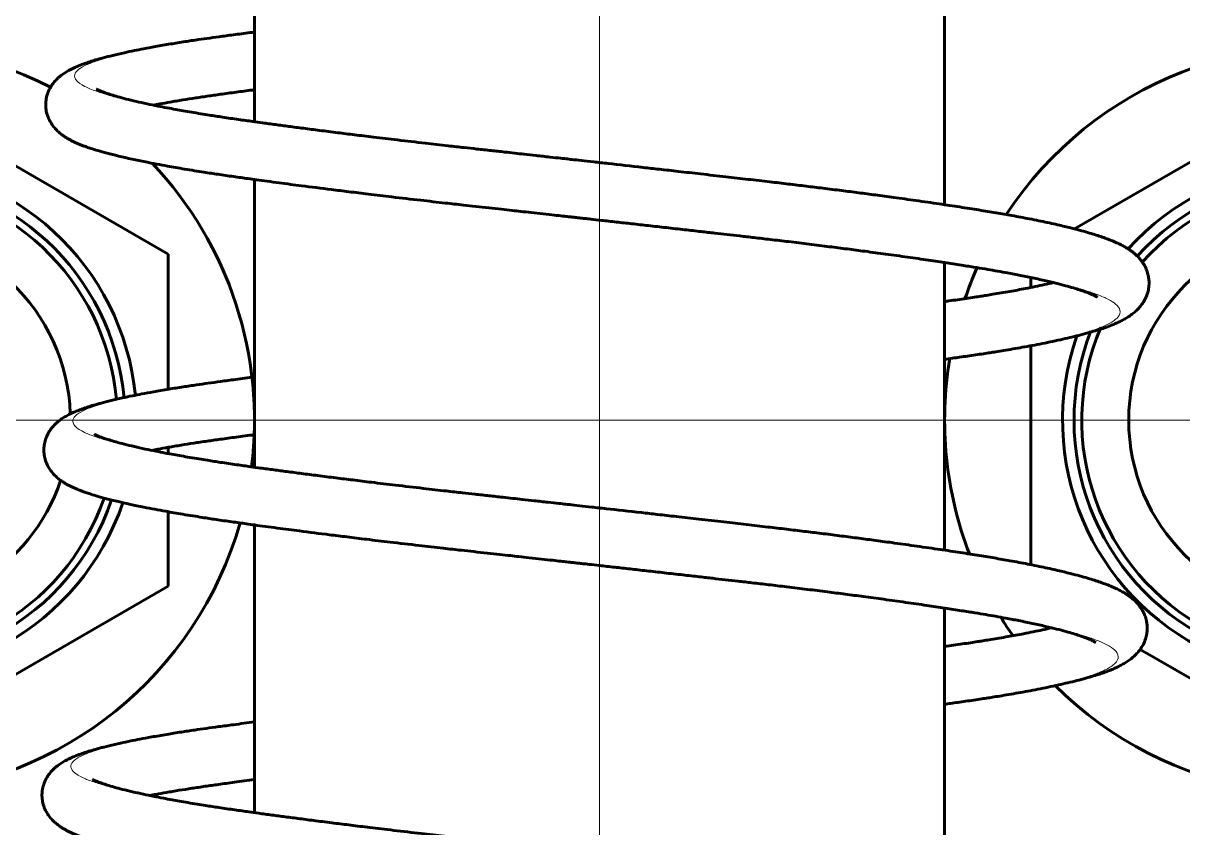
# Model space of a CAD drawing. Header units: millimetres. Extents: x 0 to 594, y 0 to 420.
# Drawn here: x 463.962 to 464.768, y 88.079 to 88.638 of the extents above; entities that cross this region are included whole.
import ezdxf

# ---------------------------------------------------------------- set-up
doc = ezdxf.new("R2010")
doc.units = ezdxf.units.MM
for name, pattern in [('K5LT_AXLED', [19.5, 15, -1.5, 1.5, -1.5]), ('K5LT_BASIC', [0]), ('K5LT_THIN', [0])]:
    doc.linetypes.add(name, pattern=pattern)
doc.layers.add('Системный слой', color=7, linetype='Continuous')

# ---------------------------------------------------------------- blocks, each defined once
blk = doc.blocks.new('U638')
at = {"layer": 'Системный слой', "color": 30, "linetype": 'K5LT_AXLED', "lineweight": 18, "true_color": 0xff8000}
blk.add_line((463.8626, 88.36238), (466.1226, 88.36238), dxfattribs=at)
blk = doc.blocks.new('U639')
at = {"layer": 'Системный слой', "color": 30, "linetype": 'K5LT_AXLED', "lineweight": 18, "true_color": 0xff8000}
blk.add_line((464.8626, 88.36238), (462.6026, 88.36238), dxfattribs=at)
blk = doc.blocks.new('U643')
at = {"layer": 'Системный слой', "color": 30, "linetype": 'K5LT_AXLED', "lineweight": 18, "true_color": 0xff8000}
blk.add_line((463.8626, 88.36238), (466.0746, 88.36238), dxfattribs=at)
blk = doc.blocks.new('U644')
at = {"layer": 'Системный слой', "color": 30, "linetype": 'K5LT_AXLED', "lineweight": 18, "true_color": 0xff8000}
blk.add_line((464.8626, 88.36238), (462.6506, 88.36238), dxfattribs=at)
blk = doc.blocks.new('U642')
at = {"layer": 'Системный слой', "color": 30, "linetype": 'K5LT_AXLED', "lineweight": 18, "true_color": 0xff8000}
blk.add_line((464.3626, 85.67578), (464.3626, 96.27578), dxfattribs=at)
at = {"layer": 'Системный слой', "color": 5, "linetype": 'K5LT_BASIC', "lineweight": 60, "true_color": 0x0000ff}
for p, q in [((464.1226, 88.76987), (464.1226, 88.56987)), ((464.6026, 88.71214), (464.6026, 88.51218)), ((464.1226, 88.5297), (464.1226, 88.3297)), ((464.6026, 88.47195), (464.6026, 88.27199)), ((464.1226, 88.28953), (464.1226, 88.08952)), ((464.6026, 88.23176), (464.6026, 88.03181))]:
    blk.add_line(p, q, dxfattribs=at)
for centre, start, end in [((463.8626, 88.36238), 1.89442, 180), ((464.8626, 88.36238), 0, 180), ((463.8626, 88.36238), 180, 341.52544), ((464.8626, 88.36238), 180, 0)]:
    blk.add_arc(centre, 0.132, start, end, dxfattribs=at)
for points, knots in [([(464.34299, 88.50365), (464.34288, 88.50366), (464.34158, 88.5038), (464.33727, 88.50428), (464.32906, 88.50519), (464.31846, 88.50636), (464.30813, 88.5075), (464.30124, 88.50826), (464.29386, 88.50907), (464.28538, 88.51), (464.27665, 88.51096), (464.26657, 88.51207), (464.25386, 88.51349), (464.23717, 88.51539), (464.21925, 88.51747), (464.20254, 88.51947), (464.18851, 88.52117), (464.17293, 88.5231), (464.15959, 88.5248), (464.14753, 88.52637), (464.13951, 88.52742), (464.13153, 88.52849), (464.1243, 88.52947), (464.11823, 88.5303), (464.1129, 88.53104), (464.10773, 88.53177), (464.10242, 88.53254), (464.09732, 88.53329), (464.0924, 88.53403), (464.08701, 88.53486), (464.08079, 88.53585), (464.07416, 88.53694), (464.06782, 88.53802), (464.06128, 88.53918), (464.05422, 88.54048), (464.04593, 88.5421), (464.03313, 88.54477), (464.02213, 88.54744), (464.0137, 88.5498), (464.00918, 88.5512), (464.00587, 88.55231), (464.00333, 88.55323), (464.00102, 88.55414), (463.99889, 88.55504), (463.99683, 88.55598), (463.99488, 88.55696), (463.99289, 88.55805), (463.99095, 88.55924), (463.98884, 88.56069), (463.98667, 88.56242), (463.98441, 88.56458), (463.98229, 88.5671), (463.98023, 88.57028), (463.97859, 88.57399), (463.9776, 88.57806), (463.97733, 88.58211), (463.97774, 88.58614), (463.9789, 88.59025), (463.98075, 88.59401), (463.98291, 88.59705), (463.98493, 88.59927), (463.98671, 88.60091), (463.98828, 88.60218), (463.98972, 88.60322), (463.99115, 88.60416), (463.99259, 88.60503), (463.99408, 88.60586), (463.99577, 88.60672), (463.99785, 88.60771), (464.0006, 88.60887), (464.00402, 88.61017), (464.00783, 88.61148), (464.01211, 88.61281), (464.0172, 88.61426), (464.02379, 88.61596), (464.03119, 88.61767), (464.03853, 88.61923), (464.04566, 88.62064), (464.05382, 88.62216), (464.06337, 88.62381), (464.07352, 88.62543), (464.08281, 88.62684), (464.09158, 88.62809), (464.10056, 88.62933), (464.11094, 88.63072), (464.11855, 88.63171), (464.1226, 88.63222)], [0, 0, 0, 0, 0.276892, 0.519236, 0.75366, 1.272728, 1.480287, 1.655617, 1.889522, 2.175602, 2.491812, 2.788129, 3.229108, 3.812688, 4.514106, 5.093731, 5.591453, 6.053899, 6.868704, 7.167731, 7.488215, 7.826299, 8.150655, 8.432692, 8.684745, 8.978702, 9.32991, 9.700116, 10.029853, 10.375465, 10.825492, 11.312753, 11.765555, 12.212036, 12.84556, 13.575655, 14.570235, 16.953294, 18.106024, 19.165825, 19.958713, 20.708926, 21.476141, 22.410823, 23.371863, 24.49365, 25.63602, 27.049309, 28.594986, 30.712801, 33.072279, 35.857658, 38.703528, 42.414963, 45.81025, 48.825897, 51.872929, 55.412514, 59.264526, 62.351085, 64.7595, 66.6699, 68.074137, 69.344721, 70.481651, 71.536774, 72.552569, 73.523423, 74.657132, 75.905951, 77.166597, 78.263964, 79.122814, 80.058008, 81.01893, 81.933698, 82.596345, 83.141159, 83.757025, 84.437425, 84.992049, 85.441589, 85.79126, 86.154338, 86.556286, 87, 87, 87, 87]), ([(464.01277, 88.5926), (464.01279, 88.59259), (464.01285, 88.59255), (464.01309, 88.5924), (464.0135, 88.59218), (464.01403, 88.59191), (464.01473, 88.59158), (464.01572, 88.59114), (464.01718, 88.59056), (464.01943, 88.58974), (464.02274, 88.58865), (464.02738, 88.58728), (464.0332, 88.58572), (464.04, 88.58407), (464.04739, 88.58243), (464.05464, 88.58093), (464.06139, 88.57962), (464.06736, 88.57851), (464.0731, 88.57748), (464.07896, 88.57648), (464.08507, 88.57546), (464.09078, 88.57455), (464.09579, 88.57376), (464.10062, 88.57303), (464.10573, 88.57226), (464.11111, 88.57148), (464.11625, 88.57076), (464.12175, 88.56999), (464.12859, 88.56904), (464.13707, 88.56789), (464.14673, 88.56659), (464.15695, 88.56525), (464.16821, 88.5638), (464.18, 88.56231), (464.19248, 88.56076), (464.20632, 88.55908), (464.22275, 88.55711), (464.24018, 88.55508), (464.25578, 88.55331), (464.26772, 88.55197), (464.27759, 88.55088), (464.28679, 88.54988), (464.29558, 88.54891), (464.30328, 88.54806), (464.31071, 88.54724), (464.31914, 88.54631), (464.32807, 88.54533), (464.33557, 88.54449), (464.34025, 88.54397), (464.34257, 88.54372), (464.34313, 88.54365), (464.3432, 88.54365)], [0, 0, 0, 0, 1.729711, 3.866553, 5.757729, 7.40324, 9.136388, 10.7836, 12.612725, 14.589582, 16.814979, 18.987575, 21.105383, 23.154017, 25.001913, 26.582346, 27.810139, 28.850347, 29.660054, 30.534421, 31.436997, 32.241011, 32.89265, 33.519447, 34.270429, 34.971614, 35.531924, 36.00443, 36.632842, 37.402374, 38.121286, 38.906006, 39.761634, 40.71183, 41.56704, 42.488999, 43.624634, 44.920198, 45.968222, 46.714438, 47.296706, 47.941768, 48.520077, 48.940167, 49.30999, 49.77229, 50.34203, 50.878904, 51.342869, 51.696226, 52, 52, 52, 52]), ([(464.1226, 88.59211), (464.11873, 88.59161), (464.11097, 88.59059), (464.10036, 88.58914), (464.09044, 88.58774), (464.08124, 88.58637), (464.07219, 88.58493), (464.06393, 88.58354), (464.05737, 88.58236), (464.05377, 88.58167), (464.05237, 88.5814)], [0, 0, 0, 0, 1.256062, 2.565615, 3.745914, 5.08825, 6.554361, 8.269516, 9.900518, 11, 11, 11, 11]), ([(464.3432, 88.54365), (464.34493, 88.54345), (464.34927, 88.54297), (464.35814, 88.54199), (464.37195, 88.54044), (464.38795, 88.53865), (464.40483, 88.53676), (464.41817, 88.53525), (464.43367, 88.5335), (464.44991, 88.53166), (464.46595, 88.52983), (464.48044, 88.52817), (464.49391, 88.52658), (464.50629, 88.52509), (464.51853, 88.52358), (464.53064, 88.52206), (464.54268, 88.52051), (464.55478, 88.51891), (464.56813, 88.51711), (464.58314, 88.51502), (464.5986, 88.51279), (464.61327, 88.51058), (464.62645, 88.50852), (464.63851, 88.50656), (464.65038, 88.50449), (464.66259, 88.5022), (464.67461, 88.49973), (464.68495, 88.49739), (464.69309, 88.49537), (464.69949, 88.49364), (464.70473, 88.49211), (464.70931, 88.49066), (464.71358, 88.48921), (464.71768, 88.48767), (464.72143, 88.4861), (464.72473, 88.48457), (464.72741, 88.48316), (464.72968, 88.48182), (464.73163, 88.48053), (464.73352, 88.47914), (464.73544, 88.47754), (464.73747, 88.47556), (464.73961, 88.47304), (464.7416, 88.47001), (464.74321, 88.46656), (464.74421, 88.46318), (464.74467, 88.46017), (464.74478, 88.45742), (464.74457, 88.45441), (464.74385, 88.45091), (464.74244, 88.44719), (464.74051, 88.44381), (464.73834, 88.44099), (464.73606, 88.43862), (464.73364, 88.43654), (464.73104, 88.43466), (464.7283, 88.43296), (464.72557, 88.43149), (464.72266, 88.43009), (464.71961, 88.42877), (464.71621, 88.42746), (464.71273, 88.42624), (464.70863, 88.42491), (464.70363, 88.42341), (464.69776, 88.42181), (464.69146, 88.42023), (464.68485, 88.41868), (464.67799, 88.41719), (464.67087, 88.41573), (464.66385, 88.41437), (464.65694, 88.4131), (464.65021, 88.41192), (464.644, 88.41087), (464.63864, 88.41), (464.63399, 88.40926), (464.62936, 88.40855), (464.62427, 88.40778), (464.61881, 88.40698), (464.61343, 88.40621), (464.60811, 88.40547), (464.60447, 88.40497), (464.6026, 88.40472)], [0, 0, 0, 0, 0.401419, 0.751415, 1.090643, 1.787816, 2.084056, 2.441177, 2.864452, 3.351253, 3.792238, 4.226198, 4.613634, 4.998609, 5.378279, 5.808036, 6.21806, 6.608817, 7.039403, 7.566473, 8.14241, 8.674358, 9.211755, 9.734289, 10.260234, 10.917384, 11.719901, 12.56974, 13.347824, 14.088865, 14.864695, 15.633441, 16.499712, 17.532102, 18.764158, 20.096143, 21.567079, 22.875168, 24.244686, 25.596924, 27.237948, 29.256622, 31.642885, 34.580315, 37.543607, 40.350874, 42.531106, 44.321048, 46.327261, 49.070477, 52.21569, 55.239511, 57.842658, 60.093096, 62.233627, 64.205747, 65.90902, 67.384361, 68.553147, 69.82117, 70.794004, 71.656511, 72.483349, 73.392465, 74.321864, 75.158942, 75.91445, 76.682739, 77.368303, 77.980733, 78.511201, 78.982324, 79.432073, 79.797582, 80.085173, 80.402221, 80.783753, 81.155374, 81.473514, 81.738648, 82, 82, 82, 82]), ([(464.70871, 88.4479), (464.70869, 88.44791), (464.70863, 88.44796), (464.70847, 88.44806), (464.70818, 88.44824), (464.70775, 88.44848), (464.70705, 88.44885), (464.7059, 88.44941), (464.70401, 88.45024), (464.70135, 88.45129), (464.69782, 88.45255), (464.69359, 88.45391), (464.68841, 88.45543), (464.68212, 88.45711), (464.67449, 88.45898), (464.66568, 88.46094), (464.65624, 88.46288), (464.64747, 88.46456), (464.6397, 88.46596), (464.6325, 88.46721), (464.62464, 88.4685), (464.61521, 88.47001), (464.60401, 88.47175), (464.59098, 88.47369), (464.57675, 88.47575), (464.56195, 88.47781), (464.54789, 88.47971), (464.53488, 88.48141), (464.52205, 88.48305), (464.50865, 88.48472), (464.49495, 88.48639), (464.48192, 88.48794), (464.47052, 88.48926), (464.46043, 88.49041), (464.45132, 88.49145), (464.44233, 88.49248), (464.43264, 88.49358), (464.42154, 88.49484), (464.40948, 88.4962), (464.39719, 88.49759), (464.3852, 88.49893), (464.37391, 88.5002), (464.36398, 88.50131), (464.35657, 88.50214), (464.35246, 88.50259), (464.35059, 88.5028), (464.3494, 88.50293), (464.34816, 88.50307), (464.34655, 88.50325), (464.34473, 88.50345), (464.34343, 88.5036), (464.34304, 88.50364), (464.34299, 88.50365)], [0, 0, 0, 0, 1.423817, 3.397379, 5.2572, 7.110616, 8.963373, 11.190438, 13.63338, 16.239711, 18.446701, 20.481462, 22.369942, 24.180412, 25.888471, 27.547128, 28.95413, 30.069993, 30.85767, 31.557969, 32.285119, 33.123774, 34.097176, 35.106528, 36.236029, 37.375156, 38.435733, 39.360472, 40.272653, 41.271224, 42.226335, 43.031391, 43.733214, 44.323803, 44.876059, 45.393757, 45.988168, 46.692373, 47.447061, 48.128049, 48.715518, 49.282109, 49.898346, 50.450544, 50.916916, 51.258439, 51.53765, 51.767378, 52.066066, 52.384889, 52.72959, 53, 53, 53, 53]), ([(464.6026, 88.44488), (464.60359, 88.44502), (464.60673, 88.44546), (464.61191, 88.44619), (464.61772, 88.44703), (464.62299, 88.44782), (464.6275, 88.44852), (464.63173, 88.44919), (464.63645, 88.44995), (464.64202, 88.45088), (464.64784, 88.45189), (464.65356, 88.45293), (464.65954, 88.45405), (464.66583, 88.4553), (464.67233, 88.45666), (464.67635, 88.45756), (464.67834, 88.45803)], [0, 0, 0, 0, 0.412334, 1.33836, 2.415607, 3.532911, 4.471317, 5.225766, 6.167686, 7.343828, 8.601658, 9.787867, 11.100898, 12.886672, 14.833767, 17, 17, 17, 17]), ([(464.34169, 88.26365), (464.34158, 88.26367), (464.34029, 88.26381), (464.33597, 88.26429), (464.32777, 88.2652), (464.31717, 88.26637), (464.30683, 88.26751), (464.29995, 88.26827), (464.29256, 88.26908), (464.28409, 88.27001), (464.27535, 88.27096), (464.26528, 88.27207), (464.25257, 88.27349), (464.23587, 88.27539), (464.21796, 88.27748), (464.20124, 88.27947), (464.18721, 88.28118), (464.17164, 88.28311), (464.1583, 88.2848), (464.14624, 88.28637), (464.13821, 88.28743), (464.13023, 88.28849), (464.12301, 88.28948), (464.11694, 88.29031), (464.11161, 88.29105), (464.10643, 88.29178), (464.10113, 88.29254), (464.09603, 88.2933), (464.0911, 88.29404), (464.08572, 88.29487), (464.0795, 88.29586), (464.07287, 88.29695), (464.06653, 88.29803), (464.05999, 88.29919), (464.05293, 88.30049), (464.04464, 88.3021), (464.03184, 88.30478), (464.02083, 88.30744), (464.0124, 88.30981), (464.00788, 88.31121), (464.00458, 88.31231), (464.00204, 88.31324), (463.99972, 88.31414), (463.9976, 88.31504), (463.99553, 88.31599), (463.99359, 88.31697), (463.9916, 88.31806), (463.98965, 88.31925), (463.98755, 88.32069), (463.98538, 88.32243), (463.98311, 88.32458), (463.98099, 88.3271), (463.97894, 88.33028), (463.97729, 88.33399), (463.9763, 88.33807), (463.97604, 88.34212), (463.97645, 88.34615), (463.97761, 88.35026), (463.97946, 88.35402), (463.98162, 88.35705), (463.98364, 88.35928), (463.98541, 88.36091), (463.98699, 88.36218), (463.98842, 88.36322), (463.98985, 88.36417), (463.9913, 88.36504), (463.99279, 88.36587), (463.99447, 88.36673), (463.99656, 88.36771), (463.99931, 88.36888), (464.00272, 88.37018), (464.00654, 88.37148), (464.01082, 88.37282), (464.0159, 88.37426), (464.02249, 88.37596), (464.02989, 88.37768), (464.03724, 88.37924), (464.04436, 88.38065), (464.05252, 88.38216), (464.06207, 88.38381), (464.07222, 88.38544), (464.08151, 88.38684), (464.09028, 88.3881), (464.09926, 88.38933), (464.11005, 88.39078), (464.11811, 88.39182), (464.1226, 88.3924)], [0, 0, 0, 0, 0.276743, 0.518955, 0.753252, 1.272038, 1.479484, 1.654719, 1.888498, 2.174426, 2.490465, 2.786621, 3.227354, 3.810611, 4.511643, 5.090953, 5.588405, 6.0506, 6.864961, 7.163825, 7.484135, 7.822036, 8.146215, 8.428097, 8.680013, 8.973812, 9.324831, 9.694834, 10.024389, 10.369809, 10.81959, 11.306583, 11.759138, 12.20538, 12.838566, 13.56827, 14.562302, 16.944049, 18.096153, 19.155379, 19.947837, 20.697641, 21.464439, 22.398613, 23.359133, 24.48031, 25.62206, 27.03458, 28.579417, 30.696081, 33.054277, 35.838142, 38.682467, 42.391891, 45.785338, 48.799349, 51.844705, 55.382345, 59.232241, 62.31712, 64.724225, 66.633584, 68.037052, 69.306932, 70.443225, 71.497768, 72.51302, 73.483365, 74.616455, 75.864475, 77.124311, 78.220966, 79.079341, 80.014222, 80.974724, 81.889101, 82.551297, 83.095802, 83.711317, 84.391297, 84.9456, 85.394892, 85.744403, 86.107306, 86.509048, 87, 87, 87, 87]), ([(464.01148, 88.35261), (464.01149, 88.3526), (464.01156, 88.35255), (464.0118, 88.35241), (464.0122, 88.35219), (464.01274, 88.35191), (464.01343, 88.35159), (464.01443, 88.35115), (464.01588, 88.35057), (464.01813, 88.34975), (464.02144, 88.34866), (464.02608, 88.34729), (464.0319, 88.34573), (464.03871, 88.34408), (464.0461, 88.34243), (464.05335, 88.34094), (464.0601, 88.33962), (464.06606, 88.33852), (464.07181, 88.33749), (464.07766, 88.33648), (464.08378, 88.33547), (464.08948, 88.33455), (464.09449, 88.33377), (464.09933, 88.33303), (464.10444, 88.33227), (464.10982, 88.33149), (464.11496, 88.33076), (464.12045, 88.32999), (464.1273, 88.32905), (464.13578, 88.32789), (464.14544, 88.3266), (464.15565, 88.32526), (464.16691, 88.32381), (464.17871, 88.32232), (464.19119, 88.32077), (464.20502, 88.31908), (464.22145, 88.31712), (464.23889, 88.31509), (464.25448, 88.31332), (464.26643, 88.31198), (464.27629, 88.31089), (464.2855, 88.30988), (464.29428, 88.30892), (464.30199, 88.30807), (464.30941, 88.30725), (464.31785, 88.30632), (464.32677, 88.30533), (464.33427, 88.3045), (464.33896, 88.30398), (464.34127, 88.30372), (464.34183, 88.30366), (464.34191, 88.30365)], [0, 0, 0, 0, 1.729712, 3.866554, 5.757731, 7.403242, 9.13639, 10.783601, 12.612728, 14.589585, 16.814982, 18.987578, 21.105385, 23.154019, 25.001915, 26.582348, 27.810141, 28.85035, 29.660057, 30.534424, 31.437, 32.241014, 32.892653, 33.51945, 34.270431, 34.971617, 35.531926, 36.004432, 36.632843, 37.402375, 38.121288, 38.906008, 39.761638, 40.711835, 41.567045, 42.489004, 43.624639, 44.920203, 45.968228, 46.714444, 47.296712, 47.941774, 48.520084, 48.940173, 49.309996, 49.772297, 50.342036, 50.878911, 51.342875, 51.696231, 52, 52, 52, 52]), ([(464.1226, 88.35229), (464.11829, 88.35173), (464.11008, 88.35065), (464.09906, 88.34914), (464.08915, 88.34775), (464.07994, 88.34637), (464.0709, 88.34494), (464.06264, 88.34354), (464.05608, 88.34236), (464.05247, 88.34168), (464.05108, 88.34141)], [0, 0, 0, 0, 1.37855, 2.671642, 3.837103, 5.162565, 6.610246, 8.30384, 9.914339, 11, 11, 11, 11]), ([(464.34191, 88.30365), (464.34363, 88.30346), (464.34798, 88.30298), (464.35684, 88.30199), (464.37065, 88.30045), (464.38666, 88.29866), (464.40354, 88.29676), (464.41688, 88.29526), (464.43237, 88.29351), (464.44861, 88.29167), (464.46465, 88.28984), (464.47914, 88.28818), (464.49262, 88.28659), (464.50499, 88.2851), (464.51724, 88.28359), (464.52935, 88.28207), (464.54139, 88.28052), (464.55348, 88.27892), (464.56683, 88.27712), (464.58184, 88.27503), (464.5973, 88.27279), (464.61197, 88.27059), (464.62516, 88.26853), (464.63721, 88.26657), (464.64909, 88.26449), (464.6613, 88.2622), (464.67332, 88.25974), (464.68366, 88.2574), (464.69179, 88.25538), (464.69819, 88.25365), (464.70343, 88.25212), (464.70802, 88.25067), (464.71228, 88.24921), (464.71639, 88.24767), (464.72013, 88.24611), (464.72343, 88.24458), (464.72611, 88.24316), (464.72838, 88.24182), (464.73033, 88.24054), (464.73222, 88.23915), (464.73414, 88.23754), (464.73618, 88.23557), (464.73831, 88.23305), (464.74031, 88.23002), (464.74191, 88.22657), (464.74291, 88.22319), (464.74337, 88.22018), (464.74348, 88.21743), (464.74327, 88.21441), (464.74255, 88.21092), (464.74115, 88.2072), (464.73921, 88.20382), (464.73704, 88.201), (464.73476, 88.19863), (464.73234, 88.19655), (464.72974, 88.19467), (464.727, 88.19297), (464.72427, 88.19149), (464.72136, 88.19009), (464.71831, 88.18878), (464.71492, 88.18747), (464.71143, 88.18624), (464.70733, 88.18491), (464.70233, 88.18342), (464.69646, 88.18181), (464.69016, 88.18023), (464.68355, 88.17869), (464.6767, 88.17719), (464.66957, 88.17573), (464.66255, 88.17438), (464.65564, 88.17311), (464.64891, 88.17193), (464.64271, 88.17088), (464.63735, 88.17001), (464.63269, 88.16927), (464.62807, 88.16856), (464.62297, 88.16779), (464.61752, 88.16699), (464.61214, 88.16622), (464.6072, 88.16553), (464.60401, 88.16509), (464.6026, 88.1649)], [0, 0, 0, 0, 0.401717, 0.751972, 1.091451, 1.789141, 2.085601, 2.442987, 2.866576, 3.353737, 3.795049, 4.229331, 4.617054, 5.002314, 5.382266, 5.812342, 6.22267, 6.613717, 7.044622, 7.572082, 8.148446, 8.680788, 9.218583, 9.741506, 10.26784, 10.925477, 11.728589, 12.579058, 13.357719, 14.099309, 14.875714, 15.64503, 16.511944, 17.545099, 18.778068, 20.111041, 21.583067, 22.892125, 24.262659, 25.615899, 27.25814, 29.278311, 31.666342, 34.60595, 37.571439, 40.380787, 42.562635, 44.353904, 46.361604, 49.106854, 52.254398, 55.280461, 57.885537, 60.137644, 62.279761, 64.253343, 65.95788, 67.434314, 68.603967, 69.872929, 70.846485, 71.709631, 72.537082, 73.446872, 74.376959, 75.214658, 75.970727, 76.739585, 77.425657, 78.038541, 78.569403, 79.040875, 79.490957, 79.856737, 80.144541, 80.461824, 80.843639, 81.215536, 81.533911, 81.799242, 82, 82, 82, 82]), ([(464.70742, 88.20791), (464.7074, 88.20792), (464.70734, 88.20796), (464.70717, 88.20807), (464.70689, 88.20824), (464.70646, 88.20849), (464.70576, 88.20886), (464.7046, 88.20941), (464.70272, 88.21024), (464.70005, 88.2113), (464.69652, 88.21255), (464.69229, 88.21391), (464.68712, 88.21543), (464.68083, 88.21712), (464.67319, 88.21898), (464.66438, 88.22095), (464.65495, 88.22289), (464.64617, 88.22456), (464.6384, 88.22597), (464.63121, 88.22721), (464.62334, 88.22851), (464.61392, 88.23002), (464.60271, 88.23175), (464.58968, 88.2337), (464.57546, 88.23575), (464.56066, 88.23782), (464.54659, 88.23971), (464.53358, 88.24142), (464.52075, 88.24306), (464.50736, 88.24473), (464.49366, 88.2464), (464.48063, 88.24794), (464.46923, 88.24927), (464.45913, 88.25042), (464.45003, 88.25146), (464.44104, 88.25248), (464.43135, 88.25359), (464.42025, 88.25484), (464.40819, 88.25621), (464.3959, 88.25759), (464.38391, 88.25894), (464.37261, 88.26021), (464.36269, 88.26132), (464.35528, 88.26214), (464.35117, 88.2626), (464.3493, 88.26281), (464.34811, 88.26294), (464.34687, 88.26308), (464.34526, 88.26326), (464.34344, 88.26346), (464.34214, 88.26361), (464.34174, 88.26365), (464.34169, 88.26365)], [0, 0, 0, 0, 1.423784, 3.39734, 5.257156, 7.110566, 8.963316, 11.190404, 13.633375, 16.239737, 18.446729, 20.481487, 22.369961, 24.180427, 25.888482, 27.547134, 28.954134, 30.069995, 30.85767, 31.557967, 32.285116, 33.123768, 34.097167, 35.106515, 36.236006, 37.375113, 38.435671, 39.360394, 40.272557, 41.27106, 42.226133, 43.031164, 43.733003, 44.323577, 44.875824, 45.393527, 45.987954, 46.692166, 47.446897, 48.127942, 48.715476, 49.28209, 49.898318, 50.450425, 50.916672, 51.258072, 51.53723, 51.766948, 52.065642, 52.384477, 52.729318, 53, 53, 53, 53]), ([(464.6026, 88.20507), (464.60314, 88.20514), (464.60583, 88.20552), (464.61061, 88.20619), (464.61642, 88.20704), (464.62169, 88.20783), (464.6262, 88.20853), (464.63043, 88.20919), (464.63516, 88.20996), (464.64072, 88.21089), (464.64655, 88.2119), (464.65227, 88.21293), (464.65824, 88.21406), (464.66453, 88.2153), (464.67103, 88.21667), (464.67506, 88.21757), (464.67705, 88.21803)], [0, 0, 0, 0, 0.233204, 1.169242, 2.258095, 3.387446, 4.335975, 5.098563, 6.050628, 7.239433, 8.51082, 9.709813, 11.036984, 12.841987, 14.810056, 17, 17, 17, 17]), ([(464.3404, 88.02366), (464.34029, 88.02367), (464.33899, 88.02382), (464.33468, 88.0243), (464.32647, 88.02521), (464.31587, 88.02638), (464.30554, 88.02752), (464.29865, 88.02827), (464.29127, 88.02909), (464.28279, 88.03002), (464.27406, 88.03097), (464.26398, 88.03208), (464.25127, 88.0335), (464.23458, 88.0354), (464.21666, 88.03749), (464.19995, 88.03948), (464.18592, 88.04119), (464.17034, 88.04312), (464.157, 88.04481), (464.14494, 88.04638), (464.13692, 88.04744), (464.12894, 88.0485), (464.12171, 88.04948), (464.11564, 88.05032), (464.11031, 88.05106), (464.10514, 88.05178), (464.09983, 88.05255), (464.09473, 88.0533), (464.08981, 88.05405), (464.08442, 88.05488), (464.0782, 88.05586), (464.07157, 88.05695), (464.06523, 88.05804), (464.05869, 88.05919), (464.05163, 88.0605), (464.04334, 88.06211), (464.03054, 88.06478), (464.01954, 88.06745), (464.01111, 88.06981), (464.00659, 88.07121), (464.00328, 88.07232), (464.00074, 88.07324), (463.99843, 88.07415), (463.9963, 88.07505), (463.99424, 88.076), (463.99229, 88.07697), (463.9903, 88.07807), (463.98836, 88.07925), (463.98625, 88.0807), (463.98408, 88.08243), (463.98182, 88.08459), (463.9797, 88.08711), (463.97764, 88.09029), (463.976, 88.094), (463.97501, 88.09808), (463.97474, 88.10212), (463.97515, 88.10616), (463.97631, 88.11026), (463.97816, 88.11403), (463.98032, 88.11706), (463.98234, 88.11929), (463.98412, 88.12092), (463.98569, 88.12219), (463.98713, 88.12323), (463.98856, 88.12417), (463.99, 88.12505), (463.99149, 88.12587), (463.99318, 88.12674), (463.99526, 88.12772), (463.99801, 88.12889), (464.00143, 88.13019), (464.00524, 88.13149), (464.00953, 88.13283), (464.01461, 88.13427), (464.0212, 88.13597), (464.0286, 88.13769), (464.03595, 88.13924), (464.04307, 88.14065), (464.05123, 88.14217), (464.06079, 88.14382), (464.07093, 88.14545), (464.08023, 88.14685), (464.08899, 88.14811), (464.09798, 88.14934), (464.10916, 88.15084), (464.11767, 88.15194), (464.1226, 88.15257)], [0, 0, 0, 0, 0.276592, 0.518672, 0.752842, 1.271347, 1.478681, 1.65382, 1.88747, 2.173238, 2.489105, 2.7851, 3.225605, 3.808555, 4.509216, 5.088213, 5.585395, 6.047339, 6.861261, 7.159964, 7.4801, 7.817818, 8.141823, 8.423554, 8.675334, 8.968971, 9.319797, 9.689602, 10.018984, 10.364223, 10.813764, 11.300498, 11.75281, 12.198803, 12.831636, 13.560936, 14.554441, 16.934928, 18.086408, 19.145058, 19.937086, 20.686486, 21.452868, 22.386537, 23.346534, 24.467104, 25.608234, 27.019991, 28.563992, 30.67951, 33.036428, 35.818786, 38.661568, 42.368975, 45.760575, 48.772949, 51.81669, 55.352452, 59.200301, 62.283513, 64.689318, 66.597648, 68.000366, 69.26958, 70.40529, 71.459275, 72.473961, 73.443749, 74.576231, 75.823778, 77.083143, 78.179399, 79.037323, 79.971369, 80.931178, 81.844882, 82.506872, 83.051104, 83.666314, 84.34601, 84.900046, 85.349102, 85.698371, 86.061041, 86.462545, 87, 87, 87, 87]), ([(464.01018, 88.11261), (464.0102, 88.1126), (464.01026, 88.11256), (464.0105, 88.11242), (464.01091, 88.11219), (464.01144, 88.11192), (464.01214, 88.11159), (464.01313, 88.11116), (464.01459, 88.11057), (464.01684, 88.10975), (464.02015, 88.10867), (464.02479, 88.10729), (464.03061, 88.10574), (464.03741, 88.10409), (464.0448, 88.10244), (464.05205, 88.10094), (464.0588, 88.09963), (464.06477, 88.09852), (464.07051, 88.0975), (464.07637, 88.09649), (464.08248, 88.09547), (464.08819, 88.09456), (464.0932, 88.09378), (464.09803, 88.09304), (464.10314, 88.09228), (464.10852, 88.0915), (464.11366, 88.09077), (464.11916, 88.09), (464.126, 88.08905), (464.13448, 88.0879), (464.14414, 88.08661), (464.15436, 88.08527), (464.16562, 88.08382), (464.17741, 88.08232), (464.18989, 88.08077), (464.20373, 88.07909), (464.22016, 88.07713), (464.23759, 88.0751), (464.25319, 88.07332), (464.26513, 88.07199), (464.275, 88.0709), (464.2842, 88.06989), (464.29299, 88.06892), (464.30069, 88.06808), (464.30812, 88.06726), (464.31655, 88.06633), (464.32548, 88.06534), (464.33298, 88.06451), (464.33766, 88.06399), (464.33998, 88.06373), (464.34054, 88.06367), (464.34061, 88.06366)], [0, 0, 0, 0, 1.72971, 3.866552, 5.757729, 7.40324, 9.136388, 10.783599, 12.612725, 14.589581, 16.814978, 18.987574, 21.105382, 23.154016, 25.001912, 26.582345, 27.810138, 28.850346, 29.660053, 30.53442, 31.436996, 32.24101, 32.892649, 33.519446, 34.270428, 34.971613, 35.531923, 36.004429, 36.632841, 37.402373, 38.121286, 38.906005, 39.761633, 40.711828, 41.567038, 42.488997, 43.624633, 44.920196, 45.96822, 46.714436, 47.296704, 47.941766, 48.520075, 48.940165, 49.309988, 49.772288, 50.342028, 50.878902, 51.342866, 51.696225, 52, 52, 52, 52]), ([(464.1226, 88.11246), (464.11784, 88.11185), (464.10918, 88.11071), (464.09777, 88.10915), (464.08785, 88.10775), (464.07865, 88.10638), (464.0696, 88.10495), (464.06134, 88.10355), (464.05478, 88.10237), (464.05118, 88.10169), (464.04978, 88.10142)], [0, 0, 0, 0, 1.497593, 2.774685, 3.925727, 5.234789, 6.664559, 8.337199, 9.927772, 11, 11, 11, 11])]:
    blk.add_open_spline(points, degree=3, knots=knots, dxfattribs=at)
at = {"layer": 'Системный слой', "color": 7, "linetype": 'K5LT_THIN', "lineweight": 18}
for points, knots in [([(464.1226, 88.63215), (464.11883, 88.63167), (464.10707, 88.63013), (464.08791, 88.62752), (464.06515, 88.624), (464.04423, 88.62018), (464.027, 88.61634), (464.01462, 88.61284), (464.0058, 88.60959), (463.99985, 88.60628), (463.99691, 88.60248), (463.99816, 88.5985), (464.00364, 88.5946), (464.01203, 88.59113), (464.02354, 88.58762), (464.03962, 88.58366), (464.06074, 88.57942), (464.08356, 88.57551), (464.10595, 88.5721), (464.12952, 88.56883), (464.15891, 88.56492), (464.19369, 88.56055), (464.22953, 88.55629), (464.26081, 88.55272), (464.28925, 88.5496), (464.31595, 88.54667), (464.33457, 88.54461), (464.3432, 88.54365)], [0, 0, 0, 0, 0.485647, 1.544901, 2.703786, 4.024773, 5.281969, 6.444372, 7.453931, 8.578942, 9.773128, 11.130027, 12.376509, 13.485818, 14.532194, 15.82284, 17.20007, 18.450736, 19.424914, 20.388824, 21.577177, 22.992917, 24.286784, 25.362979, 26.190108, 27.163048, 28, 28, 28, 28]), ([(464.34299, 88.50365), (464.34734, 88.50316), (464.36607, 88.50108), (464.3975, 88.49756), (464.43365, 88.49347), (464.46425, 88.49), (464.49361, 88.4866), (464.52683, 88.48252), (464.56168, 88.47795), (464.5933, 88.47348), (464.61821, 88.46969), (464.6388, 88.46635), (464.65841, 88.46278), (464.67835, 88.45859), (464.69589, 88.45412), (464.7086, 88.44994), (464.71679, 88.44639), (464.72237, 88.44281), (464.72532, 88.43866), (464.72393, 88.4341), (464.71807, 88.42981), (464.70954, 88.42612), (464.69828, 88.4225), (464.68191, 88.41829), (464.65987, 88.41376), (464.63551, 88.40958), (464.61618, 88.4067), (464.60557, 88.40522), (464.6026, 88.40481)], [0, 0, 0, 0, 0.421087, 1.810984, 3.030613, 3.959635, 4.892673, 6.070159, 7.47478, 8.774813, 9.878479, 10.76563, 11.76547, 12.969942, 14.335252, 15.572436, 16.571904, 17.530599, 18.754672, 20.175193, 21.481429, 22.521928, 23.539479, 24.821382, 26.287397, 27.589015, 28.610587, 29, 29, 29, 29]), ([(464.1226, 88.39233), (464.11901, 88.39186), (464.10783, 88.39041), (464.09002, 88.388), (464.06829, 88.38472), (464.04645, 88.3809), (464.02669, 88.37665), (464.01224, 88.37256), (464.00294, 88.36893), (463.99746, 88.36536), (463.99551, 88.36146), (463.99792, 88.35744), (464.00433, 88.35366), (464.01304, 88.35038), (464.02455, 88.34702), (464.04084, 88.34312), (464.06234, 88.33889), (464.08548, 88.335), (464.10768, 88.33168), (464.13068, 88.3285), (464.15804, 88.32488), (464.18976, 88.32089), (464.22197, 88.31703), (464.25165, 88.31361), (464.27959, 88.31052), (464.30918, 88.30728), (464.33047, 88.30492), (464.34191, 88.30365)], [0, 0, 0, 0, 0.459402, 1.457126, 2.482092, 3.770843, 5.212563, 6.611542, 7.767437, 8.916668, 10.141767, 11.506629, 12.741748, 13.752976, 14.736254, 16.006, 17.391031, 18.627236, 19.589616, 20.510892, 21.639864, 22.887187, 24.065945, 25.058543, 25.933743, 26.893527, 28, 28, 28, 28]), ([(464.34169, 88.26365), (464.35617, 88.26205), (464.38485, 88.25885), (464.42487, 88.25433), (464.45868, 88.25049), (464.48689, 88.24724), (464.51556, 88.24377), (464.54657, 88.23981), (464.57847, 88.23544), (464.60575, 88.23142), (464.62879, 88.22781), (464.64941, 88.22425), (464.66948, 88.22027), (464.68719, 88.21611), (464.70074, 88.2122), (464.70993, 88.20886), (464.71655, 88.2058), (464.72166, 88.20231), (464.72414, 88.19802), (464.72202, 88.19347), (464.71591, 88.1894), (464.70773, 88.18595), (464.69693, 88.18249), (464.68073, 88.17832), (464.65896, 88.17384), (464.63476, 88.16968), (464.61582, 88.16684), (464.60539, 88.16538), (464.6026, 88.165)], [0, 0, 0, 0, 1.404176, 2.768687, 3.901221, 4.795958, 5.691198, 6.920997, 8.185015, 9.402754, 10.370157, 11.397217, 12.544075, 13.784236, 14.939478, 15.899656, 16.701034, 17.708069, 18.99431, 20.431992, 21.653786, 22.591731, 23.587826, 24.85041, 26.330559, 27.603581, 28.631901, 29, 29, 29, 29]), ([(464.1226, 88.1525), (464.11482, 88.1515), (464.09981, 88.14952), (464.07775, 88.14642), (464.05562, 88.14282), (464.03565, 88.13895), (464.01986, 88.13517), (464.00859, 88.13171), (464.00059, 88.12839), (463.99566, 88.12484), (463.99436, 88.12107), (463.99689, 88.11735), (464.00257, 88.11392), (464.0103, 88.11089), (464.0198, 88.108), (464.0327, 88.1047), (464.05096, 88.10079), (464.07462, 88.09653), (464.10118, 88.0924), (464.12862, 88.08861), (464.16046, 88.0844), (464.19616, 88.07995), (464.23228, 88.07568), (464.26262, 88.07224), (464.28971, 88.06929), (464.31491, 88.06651), (464.33256, 88.06455), (464.34061, 88.06366)], [0, 0, 0, 0, 0.988316, 1.986272, 3.207468, 4.543375, 5.746681, 6.88044, 7.945504, 9.141037, 10.353251, 11.55423, 12.669153, 13.621213, 14.527505, 15.49477, 16.720665, 18.137362, 19.399069, 20.550867, 21.750724, 23.211442, 24.499831, 25.52575, 26.290664, 27.222736, 28, 28, 28, 28])]:
    blk.add_open_spline(points, degree=3, knots=knots, dxfattribs=at)
at = {"layer": 'Системный слой'}
for name in ['U643', 'U644']:
    blk.add_blockref(name, (0, 0), dxfattribs=at)
blk = doc.blocks.new('U637')
at = {"layer": 'Системный слой', "color": 5, "linetype": 'K5LT_BASIC', "lineweight": 60, "true_color": 0x0000ff}
for p, q in [((463.8626, 88.59332), (464.0626, 88.47785)), ((464.69296, 88.49538), (464.8626, 88.59332)), ((464.0626, 88.38369), (464.0626, 88.47785)), ((464.6626, 88.45466), (464.6626, 88.46185)), ((464.6626, 88.26191), (464.6626, 88.41441)), ((464.0626, 88.33896), (464.0626, 88.34352)), ((464.0626, 88.24691), (464.0626, 88.29873)), ((464.0626, 88.24691), (463.8626, 88.13144)), ((464.8626, 88.13144), (464.73857, 88.20305))]:
    blk.add_line(p, q, dxfattribs=at)
for centre, radius, start, end in [((463.8626, 88.36238), 0.26, 62.94944, 344.04576), ((464.8626, 88.36238), 0.26, 225.12517, 146.64279), ((463.8626, 88.36238), 0.178, 5.48941, 341.20273), ((463.8626, 88.36238), 0.26, 352.82467, 43.39719), ((464.8626, 88.36238), 0.178, 160.54903, 138.02761), ((463.8626, 88.36238), 0.17, 5.16605, 340.94922), ((464.8626, 88.36238), 0.17, 158.57529, 137.85818), ((463.8626, 88.36238), 0.16464, 4.89636, 340.8011), ((464.8626, 88.36238), 0.16464, 156.93232, 138.10626), ((464.8626, 88.36238), 0.26, 155.90313, 161.03259), ((464.8626, 88.36238), 0.178, 150.47596, 150.9321), ((464.8626, 88.36238), 0.26, 170.49803, 200.96305), ((463.8626, 88.36238), 0.16464, 354.51174, 354.7037), ((463.8626, 88.36238), 0.17, 354.24468, 354.39793), ((463.8626, 88.36238), 0.178, 353.92203, 354.0368), ((464.8626, 88.36238), 0.26, 211.74232, 215.19036)]:
    blk.add_arc(centre, radius, start, end, dxfattribs=at)
at = {"layer": 'Системный слой'}
for name in ['U642', 'U638', 'U639']:
    blk.add_blockref(name, (0, 0), dxfattribs=at)

msp = doc.modelspace()

# ---------------------------------------------------------------- block references
at = {"layer": 'Системный слой'}
msp.add_blockref('U637', (0, 0), dxfattribs=at)

doc.saveas('drawing.dxf')
